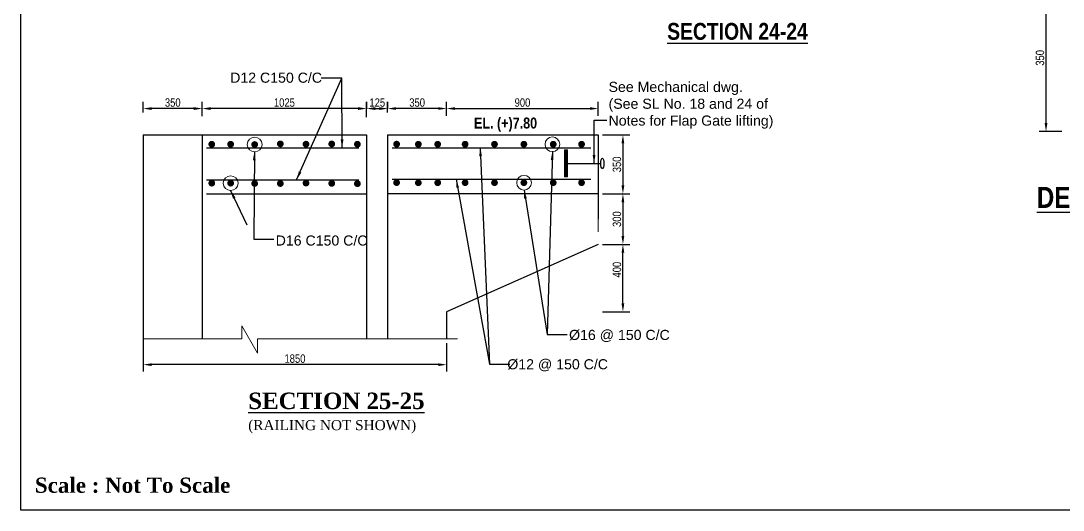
# Model space of a CAD drawing. Extents: x -358915 to 1258323, y -1667244 to -305611.
# Drawn here: x 1095048 to 1107416, y -1488297 to -1482486 of the extents above; entities that cross this region are included whole.
import ezdxf

# ---------------------------------------------------------------- set-up
doc = ezdxf.new("R2010")
doc.units = 0
doc.header["$LTSCALE"] = 300
doc.header["$MEASUREMENT"] = 0
doc.linetypes.add('DASHED', pattern=[0.75, 0.5, -0.25])
doc.layers.get('DEFPOINTS').update_dxf_attribs({"linetype": 'CONTINUOUS'})
doc.layers.add('Dim', color=7, linetype='CONTINUOUS', lineweight=9)
doc.layers.add('line2', color=3, linetype='CONTINUOUS', lineweight=30)
for name, color, linetype in [('LINE', 7, 'CONTINUOUS'), ('REINF.', 1, 'CONTINUOUS'), ('TEXT', 10, 'CONTINUOUS')]:
    doc.layers.add(name, color=color, linetype=linetype)
doc.styles.add('Arial', font='arial.ttf')
doc.styles.add('DIM', font='isocp3.shx')
doc.styles.add('SH-T2', font='arial.ttf', dxfattribs={"width": 0.8})
doc.styles.add('style1', font='times.ttf')
doc.styles.add('text', font='ARIALN.TTF', dxfattribs={"height": 1.6})
doc.dimstyles.new('dim_50', dxfattribs={"dimtxt": 100, "dimasz": 100, "dimexe": 50, "dimexo": 30, "dimgap": 30, "dimtad": 1, "dimdec": 0, "dimzin": 0, "dimdsep": 46, "dimtxsty": 'DIM', "dimcen": 0.09, "dimclrd": 5, "dimclre": 5, "dimclrt": 7, "dimadec": 0, "dimazin": 0, "dimtfac": 1, "dimtdec": 0, "dimtmove": 0, "dimatfit": 3, "dimfxl": 1, "dimtolj": 1, "dimtzin": 0, "dimarcsym": 1})
doc.dimstyles.get("Standard").update_dxf_attribs({"dimtxt": 75, "dimasz": 75, "dimexe": 60, "dimexo": 60, "dimgap": 100, "dimtad": 1, "dimdec": 0, "dimzin": 0, "dimdsep": 46, "dimtxsty": 'style1', "dimcen": 0.09, "dimclrd": 5, "dimclre": 5, "dimadec": 0, "dimazin": 0, "dimtfac": 1, "dimtdec": 0, "dimtofl": 0, "dimtmove": 0, "dimatfit": 3, "dimfxl": 1, "dimtolj": 1, "dimtzin": 0, "dimarcsym": 0})

# ---------------------------------------------------------------- blocks, each defined once
blk = doc.blocks.new('*D1177')
at = {"layer": 'DEFPOINTS', "color": 0, "transparency": 16777216}
for p in [(1101900, -1483528), (1100100, -1483663), (1101900, -1483663)]:
    blk.add_point(p, dxfattribs=at)
at = {"layer": 'LINE', "color": 5, "lineweight": -2, "transparency": 16777216}
for p, q in [((1100100, -1483613), (1100100, -1483448)), ((1100200, -1483528), (1101800, -1483528)), ((1101900, -1483613), (1101900, -1483448))]:
    blk.add_line(p, q, dxfattribs=at)
at = {"layer": 'LINE', "color": 5, "transparency": 16777216}
for points in [[(1100200, -1483511), (1100200, -1483544), (1100100, -1483528)], [(1101800, -1483511), (1101800, -1483544), (1101900, -1483528)]]:
    blk.add_solid(points, dxfattribs=at)
at = {"layer": 'LINE', "color": 7, "transparency": 16777216, "insert": (1101000, -1483457), "char_height": 100, "attachment_point": 5, "style": 'SH-T2'}
blk.add_mtext('\\A1;900', dxfattribs=at)
blk = doc.blocks.new('*D1331')
at = {"layer": 'DEFPOINTS', "color": 0, "transparency": 16777216}
for p in [(1101900, -1483841), (1101900, -1484541), (1102192, -1484541)]:
    blk.add_point(p, dxfattribs=at)
at = {"layer": 'LINE', "color": 5, "lineweight": -2, "transparency": 16777216}
for p, q in [((1101950, -1483841), (1102272, -1483841)), ((1102192, -1483941), (1102192, -1484441)), ((1101950, -1484541), (1102272, -1484541))]:
    blk.add_line(p, q, dxfattribs=at)
at = {"layer": 'LINE', "color": 5, "transparency": 16777216}
for points in [[(1102175, -1483941), (1102208, -1483941), (1102192, -1483841)], [(1102175, -1484441), (1102208, -1484441), (1102192, -1484541)]]:
    blk.add_solid(points, dxfattribs=at)
at = {"layer": 'LINE', "color": 7, "transparency": 16777216, "insert": (1102121, -1484191), "char_height": 100, "attachment_point": 5, "rotation": 90, "style": 'SH-T2'}
blk.add_mtext('\\A1;350', dxfattribs=at)
blk = doc.blocks.new('*D1332')
at = {"layer": 'DEFPOINTS', "color": 0, "transparency": 16777216}
for p in [(1101900, -1484541), (1101900, -1485141), (1102192, -1485141)]:
    blk.add_point(p, dxfattribs=at)
at = {"layer": 'LINE', "color": 5, "lineweight": -2, "transparency": 16777216}
for p, q in [((1101950, -1484541), (1102272, -1484541)), ((1102192, -1484641), (1102192, -1485041)), ((1101950, -1485141), (1102272, -1485141))]:
    blk.add_line(p, q, dxfattribs=at)
at = {"layer": 'LINE', "color": 5, "transparency": 16777216}
for points in [[(1102175, -1484641), (1102208, -1484641), (1102192, -1484541)], [(1102175, -1485041), (1102208, -1485041), (1102192, -1485141)]]:
    blk.add_solid(points, dxfattribs=at)
at = {"layer": 'LINE', "color": 7, "transparency": 16777216, "insert": (1102121, -1484841), "char_height": 100, "attachment_point": 5, "rotation": 90, "style": 'SH-T2'}
blk.add_mtext('\\A1;300', dxfattribs=at)
blk = doc.blocks.new('*D1195')
at = {"layer": 'DEFPOINTS', "color": 0, "transparency": 16777216}
for p in [(1099402, -1483528), (1099152, -1483582), (1099402, -1483569)]:
    blk.add_point(p, dxfattribs=at)
at = {"layer": 'LINE', "color": 5, "lineweight": -2, "transparency": 16777216}
for p, q in [((1099152, -1483532), (1099152, -1483448)), ((1099252, -1483528), (1099302, -1483528)), ((1099402, -1483519), (1099402, -1483448))]:
    blk.add_line(p, q, dxfattribs=at)
at = {"layer": 'LINE', "color": 5, "transparency": 16777216}
for points in [[(1099252, -1483511), (1099252, -1483545), (1099152, -1483528)], [(1099302, -1483511), (1099302, -1483545), (1099402, -1483528)]]:
    blk.add_solid(points, dxfattribs=at)
at = {"layer": 'LINE', "color": 7, "transparency": 16777216, "insert": (1099277, -1483457), "char_height": 100, "attachment_point": 5, "style": 'SH-T2'}
blk.add_mtext('\\A1;125', dxfattribs=at)
blk = doc.blocks.new('*D1239')
at = {"layer": 'DEFPOINTS', "color": 0, "transparency": 16777216}
for p in [(1099400, -1483528), (1099400, -1483624), (1100100, -1483635)]:
    blk.add_point(p, dxfattribs=at)
at = {"layer": 'LINE', "color": 5, "lineweight": -2, "transparency": 16777216}
for p, q in [((1099400, -1483574), (1099400, -1483448)), ((1100000, -1483528), (1099500, -1483528)), ((1100100, -1483585), (1100100, -1483448))]:
    blk.add_line(p, q, dxfattribs=at)
at = {"layer": 'LINE', "color": 5, "transparency": 16777216}
for points in [[(1099500, -1483511), (1099500, -1483544), (1099400, -1483528)], [(1100000, -1483511), (1100000, -1483544), (1100100, -1483528)]]:
    blk.add_solid(points, dxfattribs=at)
at = {"layer": 'LINE', "color": 7, "transparency": 16777216, "insert": (1099750, -1483457), "char_height": 100, "attachment_point": 5, "style": 'SH-T2'}
blk.add_mtext('\\A1;350', dxfattribs=at)
blk = doc.blocks.new('*D1240')
at = {"layer": 'DEFPOINTS', "color": 0, "transparency": 16777216}
for p in [(1097200, -1483528), (1097200, -1483625), (1099150, -1483680)]:
    blk.add_point(p, dxfattribs=at)
at = {"layer": 'LINE', "color": 5, "lineweight": -2, "transparency": 16777216}
for p, q in [((1097200, -1483575), (1097200, -1483448)), ((1099050, -1483528), (1097300, -1483528)), ((1099150, -1483630), (1099150, -1483448))]:
    blk.add_line(p, q, dxfattribs=at)
at = {"layer": 'LINE', "color": 5, "transparency": 16777216}
for points in [[(1097300, -1483511), (1097300, -1483545), (1097200, -1483528)], [(1099050, -1483511), (1099050, -1483545), (1099150, -1483528)]]:
    blk.add_solid(points, dxfattribs=at)
at = {"layer": 'LINE', "color": 7, "transparency": 16777216, "insert": (1098175, -1483457), "char_height": 100, "attachment_point": 5, "style": 'SH-T2'}
blk.add_mtext('\\A1;1025', dxfattribs=at)
blk = doc.blocks.new('*D1241')
at = {"layer": 'DEFPOINTS', "color": 0, "transparency": 16777216}
for p in [(1096500, -1483528), (1096500, -1483625), (1097200, -1483667)]:
    blk.add_point(p, dxfattribs=at)
at = {"layer": 'LINE', "color": 5, "lineweight": -2, "transparency": 16777216}
for p, q in [((1096500, -1483575), (1096500, -1483448)), ((1097100, -1483528), (1096600, -1483528)), ((1097200, -1483617), (1097200, -1483448))]:
    blk.add_line(p, q, dxfattribs=at)
at = {"layer": 'LINE', "color": 5, "transparency": 16777216}
for points in [[(1096600, -1483511), (1096600, -1483545), (1096500, -1483528)], [(1097100, -1483511), (1097100, -1483545), (1097200, -1483528)]]:
    blk.add_solid(points, dxfattribs=at)
at = {"layer": 'LINE', "color": 7, "transparency": 16777216, "insert": (1096850, -1483457), "char_height": 100, "attachment_point": 5, "style": 'SH-T2'}
blk.add_mtext('\\A1;350', dxfattribs=at)
blk = doc.blocks.new('*D1242')
at = {"layer": 'DEFPOINTS', "color": 0, "transparency": 16777216}
for p in [(1096500, -1486115), (1100100, -1486263), (1096500, -1486569)]:
    blk.add_point(p, dxfattribs=at)
at = {"layer": 'LINE', "color": 5, "lineweight": -2, "transparency": 16777216}
for p, q in [((1096500, -1486165), (1096500, -1486649)), ((1100100, -1486313), (1100100, -1486649)), ((1100000, -1486569), (1096600, -1486569))]:
    blk.add_line(p, q, dxfattribs=at)
at = {"layer": 'LINE', "color": 5, "transparency": 16777216}
for points in [[(1096600, -1486553), (1096600, -1486586), (1096500, -1486569)], [(1100000, -1486553), (1100000, -1486586), (1100100, -1486569)]]:
    blk.add_solid(points, dxfattribs=at)
at = {"layer": 'LINE', "color": 7, "transparency": 16777216, "insert": (1098300, -1486498), "char_height": 100, "attachment_point": 5, "style": 'SH-T2'}
blk.add_mtext('\\A1;1850', dxfattribs=at)
blk = doc.blocks.new('*D1244')
at = {"layer": 'DEFPOINTS', "color": 0, "transparency": 16777216}
for p in [(1107450, -1482051), (1107212, -1483801), (1107450, -1483801)]:
    blk.add_point(p, dxfattribs=at)
at = {"layer": 'LINE', "color": 5, "lineweight": -2, "transparency": 16777216}
for p, q in [((1107400, -1482051), (1107132, -1482051)), ((1107212, -1482151), (1107212, -1483701)), ((1107400, -1483801), (1107132, -1483801))]:
    blk.add_line(p, q, dxfattribs=at)
at = {"layer": 'LINE', "color": 5, "transparency": 16777216}
for points in [[(1107196, -1482151), (1107229, -1482151), (1107212, -1482051)], [(1107196, -1483701), (1107229, -1483701), (1107212, -1483801)]]:
    blk.add_solid(points, dxfattribs=at)
at = {"layer": 'LINE', "color": 7, "transparency": 16777216, "insert": (1107141, -1482926), "char_height": 100, "attachment_point": 5, "rotation": 90, "style": 'SH-T2'}
blk.add_mtext('\\A1;350', dxfattribs=at)
blk = doc.blocks.new('*D1330')
at = {"layer": 'DEFPOINTS', "color": 0, "transparency": 16777216}
for p in [(1101900, -1485141), (1102192, -1485141), (1101900, -1485941)]:
    blk.add_point(p, dxfattribs=at)
at = {"layer": 'LINE', "color": 5, "lineweight": -2, "transparency": 16777216}
for p, q in [((1101950, -1485141), (1102272, -1485141)), ((1102192, -1485841), (1102192, -1485241)), ((1101950, -1485941), (1102272, -1485941))]:
    blk.add_line(p, q, dxfattribs=at)
at = {"layer": 'LINE', "color": 5, "transparency": 16777216}
for points in [[(1102175, -1485241), (1102208, -1485241), (1102192, -1485141)], [(1102175, -1485841), (1102208, -1485841), (1102192, -1485941)]]:
    blk.add_solid(points, dxfattribs=at)
at = {"layer": 'LINE', "color": 7, "transparency": 16777216, "insert": (1102121, -1485441), "char_height": 100, "attachment_point": 5, "rotation": 90, "style": 'SH-T2'}
blk.add_mtext('\\A1;400', dxfattribs=at)

msp = doc.modelspace()

# ---------------------------------------------------------------- hatches: boundary and pattern name
at = {"layer": 'LINE', "linetype": 'DASHED', "lineweight": 9, "ltscale": 3}
h = msp.add_hatch(dxfattribs=at)
h.set_pattern_fill('ANSI31', color=8, scale=2)
h.set_pattern_definition([(45, (1012270.21386, -1461612.04743), (-0.1767766953, 0.1767766953), [])])
h.paths.add_polyline_path([(1101533, -1484019.6), (1101499.9, -1484019.6), (1101499.9, -1484339.1), (1101533, -1484339.1)])

# ---------------------------------------------------------------- linework, layer by layer
at = {"layer": 'Dim'}
msp.add_lwpolyline([(1100228.9, -1486263.4), (1097857, -1486263.4), (1097857, -1486433.4), (1097667.8, -1486109.4), (1097667.8, -1486264.2), (1096499.9, -1486264.2)], dxfattribs=at)
for centre in [(1097822, -1483955), (1101354.7, -1483951.4), (1097537.2, -1484413.9), (1101018.6, -1484408.5)]:
    msp.add_circle(centre, 87.5, dxfattribs=at)
at = {"layer": 'LINE', "ltscale": 500}
for p, q in [((1100099.9, -1483841), (1101899.9, -1483841)), ((1101899.9, -1483841), (1101899.9, -1484541)), ((1101899.9, -1484541), (1099399.9, -1484541)), ((1099149.9, -1484546), (1097249.9, -1484546))]:
    msp.add_line(p, q, dxfattribs=at)
at = {"layer": 'LINE', "linetype": 'DASHED', "lineweight": 9, "ltscale": 3}
msp.add_line((1101899.9, -1484541), (1101899.9, -1485141), dxfattribs=at)
at = {"layer": 'LINE'}
msp.add_lwpolyline([(1123899.8, -1488297), (1095047.5, -1488297), (1095047.5, -1467894.3), (1123899.8, -1467894.3)], close=True, dxfattribs=at)
at = {"layer": 'LINE', "ltscale": 500}
for points in [[(1096499.9, -1483841), (1096499.9, -1486264.2)], [(1097199.9, -1483841), (1097199.9, -1486264.2)], [(1099149.9, -1483841), (1099149.9, -1486263.4)], [(1099399.9, -1483841), (1099399.9, -1486263.4)], [(1101899.9, -1484541), (1101899.9, -1484841)], [(1101899.9, -1485141), (1100099.9, -1485941)], [(1100099.9, -1485941), (1100099.9, -1486263.4)]]:
    msp.add_lwpolyline(points, dxfattribs=at)
at = {"layer": 'LINE', "linetype": 'DASHED', "lineweight": 9, "ltscale": 3}
msp.add_lwpolyline([(1101499.9, -1484019.6), (1101533, -1484019.6), (1101533, -1484339.1), (1101499.9, -1484339.1)], close=True, dxfattribs=at)
at = {"layer": 'line2', "color": 0}
for points in [[(1096499.9, -1483841), (1099149.9, -1483841)], [(1099399.9, -1483841), (1100099.9, -1483841)]]:
    msp.add_lwpolyline(points, dxfattribs=at)
at = {"layer": 'REINF.', "color": 1}
msp.add_line((1101533, -1484179.3), (1101929.7, -1484179.3), dxfattribs=at)
at = {"layer": 'REINF.', "color": 1, "const_width": 40}
for points in [[(1097313, -1483971.8, 1), (1097313, -1483931.8, 1)], [(1097537.2, -1483971.8, 1), (1097537.2, -1483931.8, 1)], [(1097822, -1483975, 1), (1097822, -1483935, 1)], [(1098126.8, -1483967.6, 1), (1098126.8, -1483927.6, 1)], [(1098431.6, -1483971, 1), (1098431.6, -1483931, 1)], [(1098736.4, -1483967.9, 1), (1098736.4, -1483927.9, 1)], [(1099041.2, -1483971.3, 1), (1099041.2, -1483931.3, 1)], [(1099506.3, -1483970.3, 1), (1099506.3, -1483930.3, 1)], [(1099764.2, -1483972.3, 1), (1099764.2, -1483932.3, 1)], [(1099994.1, -1483971.3, 1), (1099994.1, -1483931.3, 1)], [(1100319.4, -1483971.4, 1), (1100319.4, -1483931.4, 1)], [(1100667.9, -1483971.4, 1), (1100667.9, -1483931.4, 1)], [(1101016.3, -1483971.4, -1), (1101016.3, -1483931.4, -1)], [(1101364.7, -1483971.4, -1), (1101364.7, -1483931.4, -1)], [(1101700.8, -1483971.4, -1), (1101700.8, -1483931.4, -1)], [(1097313, -1484393.9, -1), (1097313, -1484433.9, -1)], [(1097537.2, -1484393.9, -1), (1097537.2, -1484433.9, -1)], [(1097822, -1484397.1, -1), (1097822, -1484437.1, -1)], [(1098126.8, -1484398.3, -1), (1098126.8, -1484438.3, -1)], [(1098431.6, -1484393.1, -1), (1098431.6, -1484433.1, -1)], [(1098736.4, -1484396.4, -1), (1098736.4, -1484436.4, -1)], [(1099041.2, -1484399.8, -1), (1099041.2, -1484439.8, -1)], [(1099506.3, -1484387.4, -1), (1099506.3, -1484427.4, -1)], [(1099764.2, -1484389.4, -1), (1099764.2, -1484429.4, -1)], [(1099994.1, -1484388.4, -1), (1099994.1, -1484428.4, -1)], [(1100319.4, -1484388.5, -1), (1100319.4, -1484428.5, -1)], [(1100667.9, -1484388.5, -1), (1100667.9, -1484428.5, -1)], [(1101016.3, -1484388.5, 1), (1101016.3, -1484428.5, 1)], [(1101364.7, -1484388.5, 1), (1101364.7, -1484428.5, 1)], [(1101700.8, -1484388.5, 1), (1101700.8, -1484428.5, 1)]]:
    msp.add_lwpolyline(points, format="xyb", close=True, dxfattribs=at)
at = {"layer": 'REINF.', "color": 1}
for points in [[(1097249.9, -1483993.7), (1099058.8, -1483993.7)], [(1099455, -1483993.7), (1100212.8, -1483993.7)], [(1100212.8, -1483993.7), (1101810.7, -1483993.7)], [(1097249.9, -1484373.2), (1099058.7, -1484373.2)], [(1099455, -1484368.2), (1100212.8, -1484368.2)], [(1100212.8, -1484368.2), (1101810.7, -1484368.2)]]:
    msp.add_lwpolyline(points, dxfattribs=at)
msp.add_ellipse((1101948.1, -1484179.3), major_axis=(0, 62.9), ratio=0.2922366, dxfattribs=at)

# ---------------------------------------------------------------- texts
at = {"layer": 'Dim', "color": 7, "char_height": 120, "attachment_point": 4}
for s, insert, width in [('{\\fArial|b0|i0|c0|p34;D12 C150 C/C}', (1097531.4, -1483162.1), 1344.582), ('{\\fArial|b0|i0|c0|p34;See Mechanical dwg.\\P(See SL No. 18 and 24 of Notes for Flap Gate lifting)  }', (1102021.3, -1483488.6), 2053.435), ('{\\fArial|b0|i0|c0|p34;D16 C150 C/C}', (1098071.4, -1485095.8), 1344.582), ('{\\fArial|b0|i0|c0|p34;%%C16 @ 150 C/C }', (1101552.9, -1486227.9), 1344.582), ('{\\fArial|b0|i0|c0|p34;%%C12 @ 150 C/C }', (1100819.9, -1486576.4), 1344.582)]:
    msp.add_mtext(s, dxfattribs=dict(at, insert=insert, width=width))
at = {"layer": 'TEXT', "attachment_point": 1, "style": 'text'}
for s, insert, char_height, width in [('{\\fArial Narrow|b1|i0|c0|p34;\\L\\C6;SECTION 24-24}', (1102717.2, -1482511.1), 200, 2834.836), ('{\\fArial Narrow|b1|i0|c0|p34;\\L\\C6;DETAIL-N}', (1107103, -1484457.8), 250, 2554.81), ('{\\fTimes New Roman|b1|i0|c0|p18;\\H0.88889x;\\L\\C6;SECTION 25-25\\P\\fTimes New Roman|b0|i0|c0|p18;\\H0.61364x;\\l\\C7;(RAILING NOT SHOWN)}', (1097745.4, -1486900.8), 220, 2095.451)]:
    msp.add_mtext(s, dxfattribs=dict(at, insert=insert, char_height=char_height, width=width))
at = {"layer": 'TEXT', "color": 6, "insert": (1100424.5, -1483634.9), "char_height": 130, "width": 982.454, "attachment_point": 1, "style": 'text'}
msp.add_mtext('{\\fArial Narrow|b1|i0|c0|p34;EL. (+)7.80}', dxfattribs=at)
at = {"layer": 'TEXT', "color": 0, "linetype": 'ByBlock', "insert": (1095214, -1487910.2), "char_height": 180.652, "width": 9402.866, "attachment_point": 1, "style": 'Arial'}
msp.add_mtext('{\\fTimes New Roman|b1|i0|c0|p18;Scale : Not To Scale}', dxfattribs=at)

# ---------------------------------------------------------------- dimensions: what is measured, and where the dimension line sits
at = {"layer": 'LINE', "color": 0}
for base, p1, p2, picture, middle in [((1107212.3, -1483800.6), (1107450.3, -1482050.6), (1107450.3, -1483800.6), '*D1244', (1107141.3, -1482925.6)), ((1102191.8, -1484541), (1101899.9, -1483841), (1101899.9, -1484541), '*D1331', (1102120.7, -1484191))]:
    dim = msp.add_linear_dim(base=base, p1=p1, p2=p2, angle=90, text='350', dimstyle='dim_50', override={"dimexe": 80, "dimexo": 50, "dimgap": 20, "dimtxsty": 'SH-T2'}, dxfattribs=at)
    dim.commit()
    dim.dimension.update_dxf_attribs({"geometry": picture, "text_midpoint": middle})
for base, p1, p2, text, picture, middle in [((1096499.9, -1483528.1), (1097199.9, -1483666.8), (1096499.9, -1483624.5), '350', '*D1241', (1096849.9, -1483457)), ((1097199.9, -1483528.1), (1099149.9, -1483680.3), (1097199.9, -1483624.5), '1025', '*D1240', (1098174.9, -1483457)), ((1099399.9, -1483527.7), (1100099.9, -1483634.9), (1099399.9, -1483624.3), '350', '*D1239', (1099749.9, -1483456.6)), ((1101899.9, -1483527.7), (1100099.9, -1483663.4), (1101899.9, -1483663.4), '900', '*D1177', (1100999.9, -1483456.6)), ((1096499.9, -1486569.2), (1100099.9, -1486263.4), (1096499.9, -1486115), '1850', '*D1242', (1098299.9, -1486498.2))]:
    dim = msp.add_linear_dim(base=base, p1=p1, p2=p2, text=text, dimstyle='dim_50', override={"dimexe": 80, "dimexo": 50, "dimgap": 20, "dimtxsty": 'SH-T2'}, dxfattribs=at)
    dim.commit()
    dim.dimension.update_dxf_attribs({"geometry": picture, "text_midpoint": middle})
dim = msp.add_linear_dim(base=(1099402.3, -1483528.1), p1=(1099152.3, -1483581.8), p2=(1099402.3, -1483568.6), text='125', dimstyle='dim_50', override={"dimexe": 80, "dimexo": 50, "dimgap": 20, "dimtxsty": 'SH-T2'}, dxfattribs=at)
dim.commit()
dim.dimension.update_dxf_attribs({"geometry": '*D1195', "text_midpoint": (1099277.3, -1483528.1), "dimtype": 160})
for p1, angle, text, picture, middle in [((1101899.9, -1484541), 90, '300', '*D1332', (1102191.8, -1484841)), ((1101899.9, -1485941), 270, '400', '*D1330', (1102191.8, -1485441))]:
    dim = msp.add_linear_dim(base=(1102191.8, -1485141), p1=p1, p2=(1101899.9, -1485141), angle=angle, text=text, dimstyle='dim_50', override={"dimexe": 80, "dimexo": 50, "dimgap": 20, "dimtxsty": 'SH-T2'}, dxfattribs=at)
    dim.commit()
    dim.dimension.update_dxf_attribs({"geometry": picture, "text_midpoint": middle, "dimtype": 160})

# ---------------------------------------------------------------- leaders
at = {"layer": 'Dim', "linetype": 'Continuous', "lineweight": 9, "ltscale": 3}
for points in [[(1098320.2, -1484373.2), (1098857.3, -1483167.6), (1098609.9, -1483168.7)], [(1098859.6, -1483993.7), (1098857.3, -1483167.6), (1098609.9, -1483168.7)], [(1101849.2, -1484179.3), (1101849.2, -1483665.7), (1102000.5, -1483665.7)], [(1097818.2, -1484042.4), (1097811.3, -1485079.2), (1098050.6, -1485078.1)], [(1100498.3, -1483993.7), (1100609.2, -1486564.5), (1100848.6, -1486563.4)], [(1101354.7, -1484038.9), (1101292.7, -1486211.3), (1101532.1, -1486210.2)], [(1100212.8, -1484368.2), (1100609.2, -1486564.5), (1100848.6, -1486563.4)], [(1101018.3, -1484496), (1101292.7, -1486211.3), (1101532.1, -1486210.2)]]:
    msp.add_leader(points, dimstyle='Standard', override={"dimasz": 100, "dimgap": 12, "dimtad": 0, "dimfxl": 4}, dxfattribs=at)
at = {"layer": 'Dim', "linetype": 'DASHED', "lineweight": 9, "ltscale": 3}
msp.add_leader([(1097536.8, -1484501.4), (1097811.3, -1485079.2), (1098050.6, -1485078.1)], dimstyle='Standard', override={"dimasz": 100, "dimgap": 12, "dimtad": 0, "dimfxl": 4}, dxfattribs=at)

doc.saveas('drawing.dxf')
